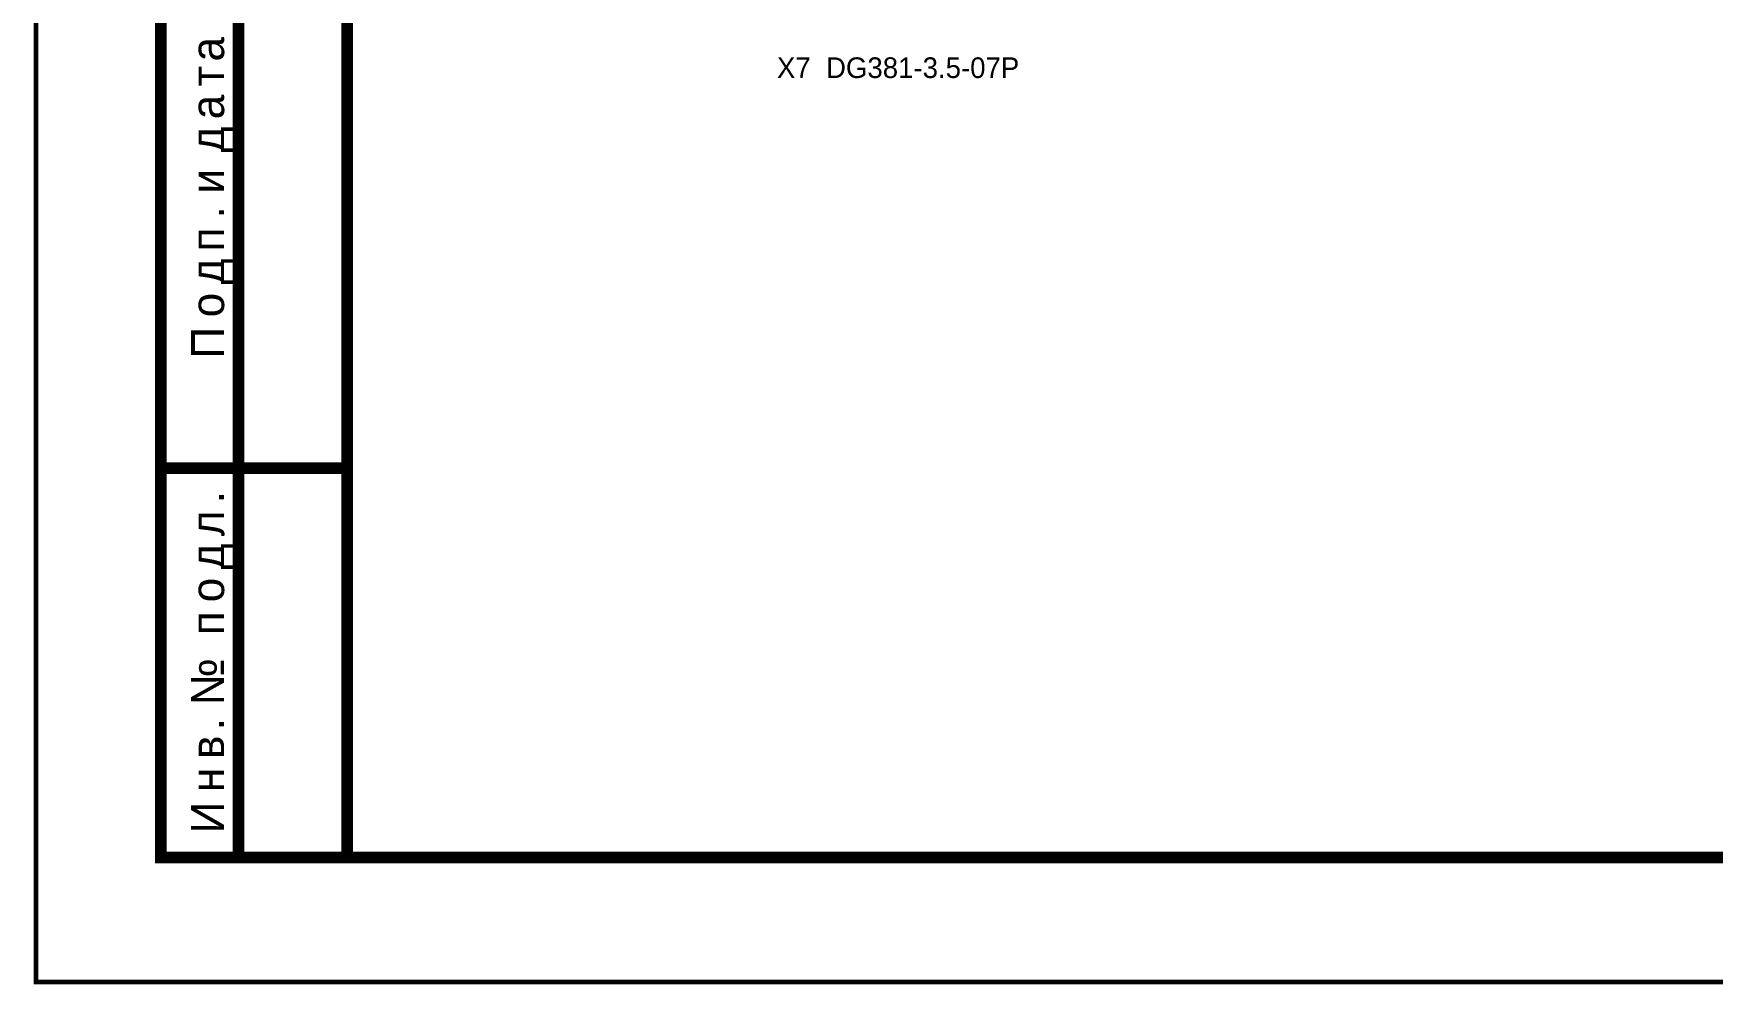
# Model space of a CAD drawing. Header units: millimetres. Extents: x 0 to 420, y 0 to 297.
# Drawn here: x -0.1 to 107.7, y -0.1 to 60.9 of the extents above; entities that cross this region are included whole.
import ezdxf

# ---------------------------------------------------------------- set-up
doc = ezdxf.new("R2010")
doc.units = ezdxf.units.MM
doc.layers.add('Sheet', color=255, linetype='Continuous')

msp = doc.modelspace()

# ---------------------------------------------------------------- linework, layer by layer
at = {"layer": 'Sheet'}
for points, const_width in [([(0.1, 297), (419.9, 297), (419.9, 0), (0.1, 0), (0.1, 297)], 0.3), ([(0.1, 297), (419.9, 297), (419.9, 0), (0.1, 0), (0.1, 297)], 0.3), ([(0.1, 297), (0.1, 0), (419.9, 0), (419.9, 297), (0.1, 297), (0.1, 297)], 0.0991), ([(0.1, 297), (0.1, 0), (419.9, 0), (419.9, 297), (0.1, 297), (0.1, 297)], 0.0991), ([(20.09, 292), (414.92, 292), (414.92, 8), (20.09, 8), (20.09, 292)], 0.749), ([(8.11, 152.99), (20.09, 152.99), (20.09, 8), (8.11, 8), (8.11, 152.99)], 0.749)]:
    msp.add_lwpolyline(points, close=True, dxfattribs=dict(at, const_width=const_width))
at = {"layer": 'Sheet', "const_width": 0.749}
for points in [[(13.11, 152.99), (13.11, 8)], [(8.11, 32.99), (20.09, 32.99)]]:
    msp.add_lwpolyline(points, dxfattribs=at)

# ---------------------------------------------------------------- texts
at = {"layer": 'Sheet'}
for s, p in [('а', (12.18, 59.08)), ('т', (12.18, 57.49)), ('а', (12.18, 55.37)), ('д', (12.18, 53.25)), ('и', (12.18, 50.6)), ('.', (12.18, 49.01)), ('п', (12.18, 46.89)), ('д', (12.18, 44.78)), ('о', (12.18, 42.66)), ('П', (12.18, 40.01)), ('.', (12.18, 30.73)), ('л', (12.18, 28.61)), ('д', (12.18, 26.49)), ('о', (12.18, 24.37)), ('п', (12.18, 22.26)), ('№', (12.18, 17.75)), ('.', (12.18, 16.16)), ('в', (12.18, 14.31)), ('н', (12.18, 12.19)), ('И', (12.18, 9.54))]:
    msp.add_text(s, height=2.12, rotation=90, dxfattribs=at).set_placement(p)
msp.add_text('X7  DG381-3.5-07P', height=1.3247, dxfattribs=at).set_placement((47.67, 58.02))

doc.saveas('drawing.dxf')
